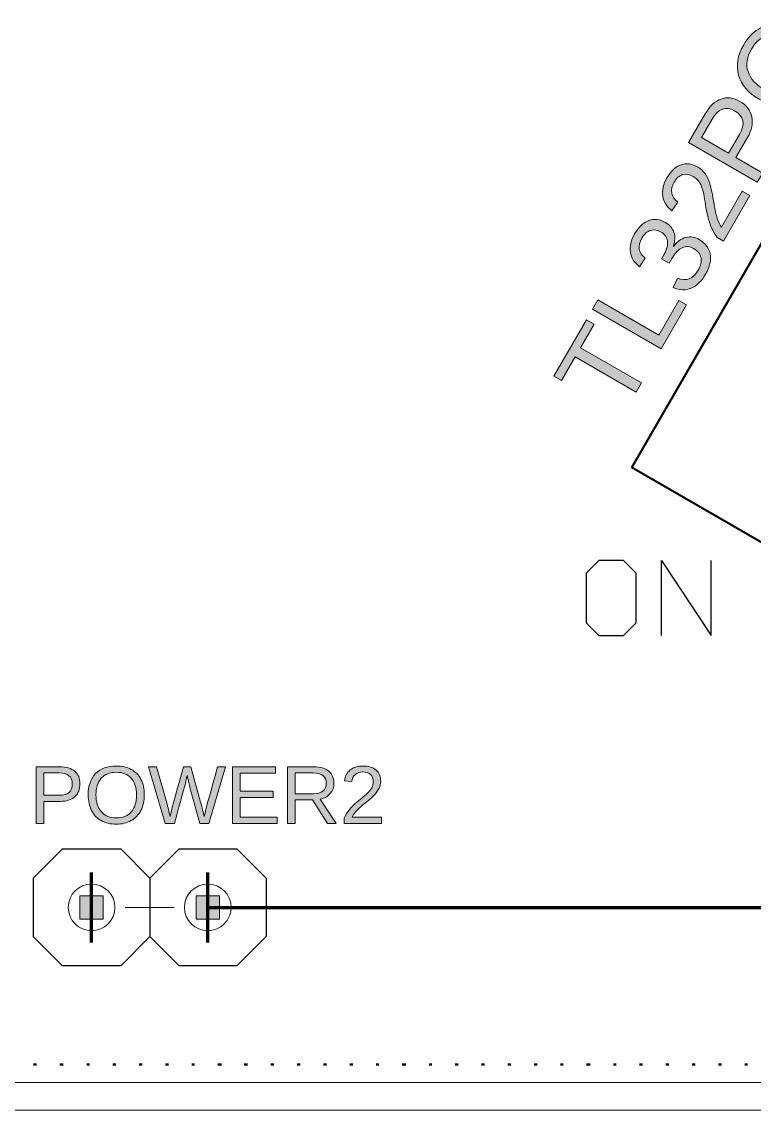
# Model space of a CAD drawing. Header units: millimetres. Extents: x 62.1 to 137.4, y 80.8 to 158.7.
# Drawn here: x 74.8 to 90.5, y 80.76 to 104.09 of the extents above; entities that cross this region are included whole.
import ezdxf

# ---------------------------------------------------------------- set-up
doc = ezdxf.new("R2010")
doc.units = ezdxf.units.MM
doc.header["$MEASUREMENT"] = 0
doc.layers.add('レイヤー 1', color=7, linetype='Continuous', lineweight=0)

# ---------------------------------------------------------------- blocks, each defined once
blk = doc.blocks.new('Block_81')
at = {"layer": 'レイヤー 1'}
h = blk.add_hatch(color=253, dxfattribs=at)
h.dxf.hatch_style = 2
edge = h.paths.add_edge_path()
edge.add_spline(control_points=[(75.885, 87.757), (75.885, 87.914), (75.791, 87.992), (75.603, 87.992), (75.603, 87.992), (75.277, 87.992), (75.277, 87.992), (75.277, 87.992), (75.277, 87.514), (75.277, 87.514), (75.277, 87.514), (75.61, 87.514), (75.61, 87.514), (75.793, 87.514), (75.885, 87.595), (75.885, 87.757)], knot_values=[0, 0, 0, 0, 1, 1, 1, 2, 2, 2, 3, 3, 3, 4, 4, 4, 5, 5, 5, 5], degree=3, periodic=0)
edge = h.paths.add_edge_path()
edge.add_spline(control_points=[(76.05, 87.759), (76.05, 87.644), (76.013, 87.553), (75.938, 87.485), (75.863, 87.418), (75.761, 87.384), (75.633, 87.384), (75.633, 87.384), (75.277, 87.384), (75.277, 87.384), (75.277, 87.384), (75.277, 86.911), (75.277, 86.911), (75.277, 86.911), (75.112, 86.911), (75.112, 86.911), (75.112, 86.911), (75.112, 88.123), (75.112, 88.123), (75.112, 88.123), (75.622, 88.123), (75.622, 88.123), (75.758, 88.123), (75.864, 88.092), (75.938, 88.028), (76.013, 87.964), (76.05, 87.875), (76.05, 87.759)], knot_values=[0, 0, 0, 0, 1, 1, 1, 2, 2, 2, 3, 3, 3, 4, 4, 4, 5, 5, 5, 6, 6, 6, 7, 7, 7, 8, 8, 8, 9, 9, 9, 9], degree=3, periodic=0)
for points, knots in [([(76.05, 87.759), (76.05, 87.644), (76.013, 87.553), (75.938, 87.485), (75.863, 87.418), (75.761, 87.384), (75.633, 87.384), (75.633, 87.384), (75.277, 87.384), (75.277, 87.384), (75.277, 87.384), (75.277, 86.911), (75.277, 86.911), (75.277, 86.911), (75.112, 86.911), (75.112, 86.911), (75.112, 86.911), (75.112, 88.123), (75.112, 88.123), (75.112, 88.123), (75.622, 88.123), (75.622, 88.123), (75.758, 88.123), (75.864, 88.092), (75.938, 88.028), (76.013, 87.964), (76.05, 87.875), (76.05, 87.759)], [0, 0, 0, 0, 1, 1, 1, 2, 2, 2, 3, 3, 3, 4, 4, 4, 5, 5, 5, 6, 6, 6, 7, 7, 7, 8, 8, 8, 9, 9, 9, 9]), ([(75.885, 87.757), (75.885, 87.914), (75.791, 87.992), (75.603, 87.992), (75.603, 87.992), (75.277, 87.992), (75.277, 87.992), (75.277, 87.992), (75.277, 87.514), (75.277, 87.514), (75.277, 87.514), (75.61, 87.514), (75.61, 87.514), (75.793, 87.514), (75.885, 87.595), (75.885, 87.757)], [0, 0, 0, 0, 1, 1, 1, 2, 2, 2, 3, 3, 3, 4, 4, 4, 5, 5, 5, 5])]:
    blk.add_open_spline(points, degree=3, knots=knots, dxfattribs=at)
blk = doc.blocks.new('Block_82')
at = {"layer": 'レイヤー 1'}
h = blk.add_hatch(color=253, dxfattribs=at)
h.dxf.hatch_style = 2
edge = h.paths.add_edge_path()
edge.add_spline(control_points=[(77.261, 87.523), (77.261, 87.674), (77.223, 87.792), (77.148, 87.878), (77.072, 87.964), (76.966, 88.007), (76.828, 88.007), (76.69, 88.007), (76.582, 87.965), (76.507, 87.88), (76.431, 87.795), (76.393, 87.676), (76.393, 87.523), (76.393, 87.371), (76.431, 87.25), (76.508, 87.161), (76.584, 87.072), (76.691, 87.028), (76.827, 87.028), (76.967, 87.028), (77.074, 87.071), (77.149, 87.157), (77.224, 87.243), (77.261, 87.365), (77.261, 87.523)], knot_values=[0, 0, 0, 0, 1, 1, 1, 2, 2, 2, 3, 3, 3, 4, 4, 4, 5, 5, 5, 6, 6, 6, 7, 7, 7, 8, 8, 8, 8], degree=3, periodic=0)
edge = h.paths.add_edge_path()
edge.add_spline(control_points=[(77.429, 87.523), (77.429, 87.396), (77.405, 87.285), (77.356, 87.19), (77.308, 87.095), (77.238, 87.022), (77.148, 86.971), (77.057, 86.92), (76.95, 86.894), (76.827, 86.894), (76.702, 86.894), (76.595, 86.919), (76.505, 86.97), (76.414, 87.02), (76.345, 87.093), (76.298, 87.189), (76.25, 87.284), (76.226, 87.396), (76.226, 87.523), (76.226, 87.717), (76.279, 87.869), (76.385, 87.978), (76.491, 88.087), (76.639, 88.141), (76.828, 88.141), (76.952, 88.141), (77.059, 88.117), (77.149, 88.068), (77.24, 88.019), (77.309, 87.948), (77.357, 87.854), (77.405, 87.761), (77.429, 87.65), (77.429, 87.523)], knot_values=[0, 0, 0, 0, 1, 1, 1, 2, 2, 2, 3, 3, 3, 4, 4, 4, 5, 5, 5, 6, 6, 6, 7, 7, 7, 8, 8, 8, 9, 9, 9, 10, 10, 10, 11, 11, 11, 11], degree=3, periodic=0)
for points, knots in [([(77.429, 87.523), (77.429, 87.396), (77.405, 87.285), (77.356, 87.19), (77.308, 87.095), (77.238, 87.022), (77.148, 86.971), (77.057, 86.92), (76.95, 86.894), (76.827, 86.894), (76.702, 86.894), (76.595, 86.919), (76.505, 86.97), (76.414, 87.02), (76.345, 87.093), (76.298, 87.189), (76.25, 87.284), (76.226, 87.396), (76.226, 87.523), (76.226, 87.717), (76.279, 87.869), (76.385, 87.978), (76.491, 88.087), (76.639, 88.141), (76.828, 88.141), (76.952, 88.141), (77.059, 88.117), (77.149, 88.068), (77.24, 88.019), (77.309, 87.948), (77.357, 87.854), (77.405, 87.761), (77.429, 87.65), (77.429, 87.523)], [0, 0, 0, 0, 1, 1, 1, 2, 2, 2, 3, 3, 3, 4, 4, 4, 5, 5, 5, 6, 6, 6, 7, 7, 7, 8, 8, 8, 9, 9, 9, 10, 10, 10, 11, 11, 11, 11]), ([(77.261, 87.523), (77.261, 87.674), (77.223, 87.792), (77.148, 87.878), (77.072, 87.964), (76.966, 88.007), (76.828, 88.007), (76.69, 88.007), (76.582, 87.965), (76.507, 87.88), (76.431, 87.795), (76.393, 87.676), (76.393, 87.523), (76.393, 87.371), (76.431, 87.25), (76.508, 87.161), (76.584, 87.072), (76.691, 87.028), (76.827, 87.028), (76.967, 87.028), (77.074, 87.071), (77.149, 87.157), (77.224, 87.243), (77.261, 87.365), (77.261, 87.523)], [0, 0, 0, 0, 1, 1, 1, 2, 2, 2, 3, 3, 3, 4, 4, 4, 5, 5, 5, 6, 6, 6, 7, 7, 7, 8, 8, 8, 8])]:
    blk.add_open_spline(points, degree=3, knots=knots, dxfattribs=at)
blk = doc.blocks.new('Block_83')
at = {"layer": 'レイヤー 1'}
h = blk.add_hatch(color=253, dxfattribs=at)
h.dxf.hatch_style = 2
edge = h.paths.add_edge_path()
edge.add_spline(control_points=[(78.813, 86.911), (78.813, 86.911), (78.617, 86.911), (78.617, 86.911), (78.617, 86.911), (78.407, 87.681), (78.407, 87.681), (78.393, 87.729), (78.373, 87.816), (78.347, 87.94), (78.332, 87.874), (78.319, 87.818), (78.309, 87.773), (78.298, 87.729), (78.22, 87.441), (78.074, 86.911), (78.074, 86.911), (77.878, 86.911), (77.878, 86.911), (77.878, 86.911), (77.521, 88.123), (77.521, 88.123), (77.521, 88.123), (77.692, 88.123), (77.692, 88.123), (77.692, 88.123), (77.91, 87.353), (77.91, 87.353), (77.935, 87.257), (77.959, 87.158), (77.981, 87.056), (77.995, 87.119), (78.011, 87.188), (78.029, 87.263), (78.047, 87.337), (78.126, 87.624), (78.267, 88.123), (78.267, 88.123), (78.425, 88.123), (78.425, 88.123), (78.425, 88.123), (78.636, 87.369), (78.636, 87.369), (78.668, 87.246), (78.693, 87.141), (78.711, 87.056), (78.711, 87.056), (78.719, 87.086), (78.719, 87.086), (78.735, 87.152), (78.747, 87.206), (78.757, 87.247), (78.767, 87.289), (78.847, 87.581), (78.999, 88.123), (78.999, 88.123), (79.17, 88.123), (79.17, 88.123), (79.17, 88.123), (78.813, 86.911), (78.813, 86.911)], knot_values=[0, 0, 0, 0, 1, 1, 1, 2, 2, 2, 3, 3, 3, 4, 4, 4, 5, 5, 5, 6, 6, 6, 7, 7, 7, 8, 8, 8, 9, 9, 9, 10, 10, 10, 11, 11, 11, 12, 12, 12, 13, 13, 13, 14, 14, 14, 15, 15, 15, 16, 16, 16, 17, 17, 17, 18, 18, 18, 19, 19, 19, 20, 20, 20, 20], degree=3, periodic=0)
blk.add_open_spline([(78.813, 86.911), (78.813, 86.911), (78.617, 86.911), (78.617, 86.911), (78.617, 86.911), (78.407, 87.681), (78.407, 87.681), (78.393, 87.729), (78.373, 87.816), (78.347, 87.94), (78.332, 87.874), (78.319, 87.818), (78.309, 87.773), (78.298, 87.729), (78.22, 87.441), (78.074, 86.911), (78.074, 86.911), (77.878, 86.911), (77.878, 86.911), (77.878, 86.911), (77.521, 88.123), (77.521, 88.123), (77.521, 88.123), (77.692, 88.123), (77.692, 88.123), (77.692, 88.123), (77.91, 87.353), (77.91, 87.353), (77.935, 87.257), (77.959, 87.158), (77.981, 87.056), (77.995, 87.119), (78.011, 87.188), (78.029, 87.263), (78.047, 87.337), (78.126, 87.624), (78.267, 88.123), (78.267, 88.123), (78.425, 88.123), (78.425, 88.123), (78.425, 88.123), (78.636, 87.369), (78.636, 87.369), (78.668, 87.246), (78.693, 87.141), (78.711, 87.056), (78.711, 87.056), (78.719, 87.086), (78.719, 87.086), (78.735, 87.152), (78.747, 87.206), (78.757, 87.247), (78.767, 87.289), (78.847, 87.581), (78.999, 88.123), (78.999, 88.123), (79.17, 88.123), (79.17, 88.123), (79.17, 88.123), (78.813, 86.911), (78.813, 86.911)], degree=3, knots=[0, 0, 0, 0, 1, 1, 1, 2, 2, 2, 3, 3, 3, 4, 4, 4, 5, 5, 5, 6, 6, 6, 7, 7, 7, 8, 8, 8, 9, 9, 9, 10, 10, 10, 11, 11, 11, 12, 12, 12, 13, 13, 13, 14, 14, 14, 15, 15, 15, 16, 16, 16, 17, 17, 17, 18, 18, 18, 19, 19, 19, 20, 20, 20, 20], dxfattribs=at)
blk = doc.blocks.new('Block_84')
at = {"layer": 'レイヤー 1'}
h = blk.add_hatch(color=253, dxfattribs=at)
h.dxf.hatch_style = 2
edge = h.paths.add_edge_path()
edge.add_spline(control_points=[(79.32, 86.911), (79.32, 86.911), (79.32, 88.123), (79.32, 88.123), (79.32, 88.123), (80.24, 88.123), (80.24, 88.123), (80.24, 88.123), (80.24, 87.989), (80.24, 87.989), (80.24, 87.989), (79.485, 87.989), (79.485, 87.989), (79.485, 87.989), (79.485, 87.601), (79.485, 87.601), (79.485, 87.601), (80.188, 87.601), (80.188, 87.601), (80.188, 87.601), (80.188, 87.468), (80.188, 87.468), (80.188, 87.468), (79.485, 87.468), (79.485, 87.468), (79.485, 87.468), (79.485, 87.046), (79.485, 87.046), (79.485, 87.046), (80.275, 87.046), (80.275, 87.046), (80.275, 87.046), (80.275, 86.911), (80.275, 86.911), (80.275, 86.911), (79.32, 86.911), (79.32, 86.911)], knot_values=[0, 0, 0, 0, 1, 1, 1, 2, 2, 2, 3, 3, 3, 4, 4, 4, 5, 5, 5, 6, 6, 6, 7, 7, 7, 8, 8, 8, 9, 9, 9, 10, 10, 10, 11, 11, 11, 12, 12, 12, 12], degree=3, periodic=0)
blk.add_open_spline([(79.32, 86.911), (79.32, 86.911), (79.32, 88.123), (79.32, 88.123), (79.32, 88.123), (80.24, 88.123), (80.24, 88.123), (80.24, 88.123), (80.24, 87.989), (80.24, 87.989), (80.24, 87.989), (79.485, 87.989), (79.485, 87.989), (79.485, 87.989), (79.485, 87.601), (79.485, 87.601), (79.485, 87.601), (80.188, 87.601), (80.188, 87.601), (80.188, 87.601), (80.188, 87.468), (80.188, 87.468), (80.188, 87.468), (79.485, 87.468), (79.485, 87.468), (79.485, 87.468), (79.485, 87.046), (79.485, 87.046), (79.485, 87.046), (80.275, 87.046), (80.275, 87.046), (80.275, 87.046), (80.275, 86.911), (80.275, 86.911), (80.275, 86.911), (79.32, 86.911), (79.32, 86.911)], degree=3, knots=[0, 0, 0, 0, 1, 1, 1, 2, 2, 2, 3, 3, 3, 4, 4, 4, 5, 5, 5, 6, 6, 6, 7, 7, 7, 8, 8, 8, 9, 9, 9, 10, 10, 10, 11, 11, 11, 12, 12, 12, 12], dxfattribs=at)
blk = doc.blocks.new('Block_85')
at = {"layer": 'レイヤー 1'}
h = blk.add_hatch(color=253, dxfattribs=at)
h.dxf.hatch_style = 2
edge = h.paths.add_edge_path()
edge.add_spline(control_points=[(81.328, 87.775), (81.328, 87.846), (81.304, 87.9), (81.256, 87.936), (81.208, 87.973), (81.139, 87.992), (81.049, 87.992), (81.049, 87.992), (80.66, 87.992), (80.66, 87.992), (80.66, 87.992), (80.66, 87.545), (80.66, 87.545), (80.66, 87.545), (81.056, 87.545), (81.056, 87.545), (81.143, 87.545), (81.21, 87.565), (81.257, 87.605), (81.304, 87.646), (81.328, 87.702), (81.328, 87.775)], knot_values=[0, 0, 0, 0, 1, 1, 1, 2, 2, 2, 3, 3, 3, 4, 4, 4, 5, 5, 5, 6, 6, 6, 7, 7, 7, 7], degree=3, periodic=0)
edge = h.paths.add_edge_path()
edge.add_spline(control_points=[(81.352, 86.911), (81.352, 86.911), (81.037, 87.415), (81.037, 87.415), (81.037, 87.415), (80.66, 87.415), (80.66, 87.415), (80.66, 87.415), (80.66, 86.911), (80.66, 86.911), (80.66, 86.911), (80.495, 86.911), (80.495, 86.911), (80.495, 86.911), (80.495, 88.123), (80.495, 88.123), (80.495, 88.123), (81.066, 88.123), (81.066, 88.123), (81.202, 88.123), (81.308, 88.093), (81.382, 88.032), (81.456, 87.971), (81.493, 87.886), (81.493, 87.777), (81.493, 87.687), (81.467, 87.611), (81.414, 87.55), (81.362, 87.489), (81.29, 87.45), (81.197, 87.434), (81.197, 87.434), (81.541, 86.911), (81.541, 86.911), (81.541, 86.911), (81.352, 86.911), (81.352, 86.911)], knot_values=[0, 0, 0, 0, 1, 1, 1, 2, 2, 2, 3, 3, 3, 4, 4, 4, 5, 5, 5, 6, 6, 6, 7, 7, 7, 8, 8, 8, 9, 9, 9, 10, 10, 10, 11, 11, 11, 12, 12, 12, 12], degree=3, periodic=0)
for points, knots in [([(81.352, 86.911), (81.352, 86.911), (81.037, 87.415), (81.037, 87.415), (81.037, 87.415), (80.66, 87.415), (80.66, 87.415), (80.66, 87.415), (80.66, 86.911), (80.66, 86.911), (80.66, 86.911), (80.495, 86.911), (80.495, 86.911), (80.495, 86.911), (80.495, 88.123), (80.495, 88.123), (80.495, 88.123), (81.066, 88.123), (81.066, 88.123), (81.202, 88.123), (81.308, 88.093), (81.382, 88.032), (81.456, 87.971), (81.493, 87.886), (81.493, 87.777), (81.493, 87.687), (81.467, 87.611), (81.414, 87.55), (81.362, 87.489), (81.29, 87.45), (81.197, 87.434), (81.197, 87.434), (81.541, 86.911), (81.541, 86.911), (81.541, 86.911), (81.352, 86.911), (81.352, 86.911)], [0, 0, 0, 0, 1, 1, 1, 2, 2, 2, 3, 3, 3, 4, 4, 4, 5, 5, 5, 6, 6, 6, 7, 7, 7, 8, 8, 8, 9, 9, 9, 10, 10, 10, 11, 11, 11, 12, 12, 12, 12]), ([(81.328, 87.775), (81.328, 87.846), (81.304, 87.9), (81.256, 87.936), (81.208, 87.973), (81.139, 87.992), (81.049, 87.992), (81.049, 87.992), (80.66, 87.992), (80.66, 87.992), (80.66, 87.992), (80.66, 87.545), (80.66, 87.545), (80.66, 87.545), (81.056, 87.545), (81.056, 87.545), (81.143, 87.545), (81.21, 87.565), (81.257, 87.605), (81.304, 87.646), (81.328, 87.702), (81.328, 87.775)], [0, 0, 0, 0, 1, 1, 1, 2, 2, 2, 3, 3, 3, 4, 4, 4, 5, 5, 5, 6, 6, 6, 7, 7, 7, 7])]:
    blk.add_open_spline(points, degree=3, knots=knots, dxfattribs=at)
blk = doc.blocks.new('Block_86')
at = {"layer": 'レイヤー 1'}
h = blk.add_hatch(color=253, dxfattribs=at)
h.dxf.hatch_style = 2
edge = h.paths.add_edge_path()
edge.add_spline(control_points=[(81.711, 86.911), (81.711, 86.911), (81.711, 87.021), (81.711, 87.021), (81.74, 87.088), (81.776, 87.147), (81.818, 87.198), (81.86, 87.25), (81.905, 87.296), (81.951, 87.338), (81.998, 87.379), (82.044, 87.418), (82.089, 87.453), (82.135, 87.489), (82.176, 87.524), (82.213, 87.56), (82.249, 87.596), (82.279, 87.633), (82.302, 87.672), (82.324, 87.711), (82.336, 87.755), (82.336, 87.804), (82.336, 87.871), (82.316, 87.923), (82.277, 87.959), (82.238, 87.996), (82.184, 88.014), (82.115, 88.014), (82.049, 88.014), (81.994, 87.996), (81.952, 87.961), (81.909, 87.925), (81.884, 87.874), (81.876, 87.81), (81.876, 87.81), (81.718, 87.824), (81.718, 87.824), (81.73, 87.921), (81.771, 87.998), (81.842, 88.056), (81.912, 88.113), (82.003, 88.141), (82.115, 88.141), (82.237, 88.141), (82.331, 88.113), (82.396, 88.055), (82.462, 87.997), (82.495, 87.916), (82.495, 87.81), (82.495, 87.762), (82.484, 87.716), (82.462, 87.669), (82.441, 87.623), (82.409, 87.576), (82.367, 87.53), (82.324, 87.483), (82.243, 87.411), (82.123, 87.314), (82.057, 87.26), (82.005, 87.212), (81.966, 87.168), (81.927, 87.125), (81.899, 87.083), (81.881, 87.043), (81.881, 87.043), (82.514, 87.043), (82.514, 87.043), (82.514, 87.043), (82.514, 86.911), (82.514, 86.911), (82.514, 86.911), (81.711, 86.911), (81.711, 86.911)], knot_values=[0, 0, 0, 0, 1, 1, 1, 2, 2, 2, 3, 3, 3, 4, 4, 4, 5, 5, 5, 6, 6, 6, 7, 7, 7, 8, 8, 8, 9, 9, 9, 10, 10, 10, 11, 11, 11, 12, 12, 12, 13, 13, 13, 14, 14, 14, 15, 15, 15, 16, 16, 16, 17, 17, 17, 18, 18, 18, 19, 19, 19, 20, 20, 20, 21, 21, 21, 22, 22, 22, 23, 23, 23, 24, 24, 24, 24], degree=3, periodic=0)
blk.add_open_spline([(81.711, 86.911), (81.711, 86.911), (81.711, 87.021), (81.711, 87.021), (81.74, 87.088), (81.776, 87.147), (81.818, 87.198), (81.86, 87.25), (81.905, 87.296), (81.951, 87.338), (81.998, 87.379), (82.044, 87.418), (82.089, 87.453), (82.135, 87.489), (82.176, 87.524), (82.213, 87.56), (82.249, 87.596), (82.279, 87.633), (82.302, 87.672), (82.324, 87.711), (82.336, 87.755), (82.336, 87.804), (82.336, 87.871), (82.316, 87.923), (82.277, 87.959), (82.238, 87.996), (82.184, 88.014), (82.115, 88.014), (82.049, 88.014), (81.994, 87.996), (81.952, 87.961), (81.909, 87.925), (81.884, 87.874), (81.876, 87.81), (81.876, 87.81), (81.718, 87.824), (81.718, 87.824), (81.73, 87.921), (81.771, 87.998), (81.842, 88.056), (81.912, 88.113), (82.003, 88.141), (82.115, 88.141), (82.237, 88.141), (82.331, 88.113), (82.396, 88.055), (82.462, 87.997), (82.495, 87.916), (82.495, 87.81), (82.495, 87.762), (82.484, 87.716), (82.462, 87.669), (82.441, 87.623), (82.409, 87.576), (82.367, 87.53), (82.324, 87.483), (82.243, 87.411), (82.123, 87.314), (82.057, 87.26), (82.005, 87.212), (81.966, 87.168), (81.927, 87.125), (81.899, 87.083), (81.881, 87.043), (81.881, 87.043), (82.514, 87.043), (82.514, 87.043), (82.514, 87.043), (82.514, 86.911), (82.514, 86.911), (82.514, 86.911), (81.711, 86.911), (81.711, 86.911)], degree=3, knots=[0, 0, 0, 0, 1, 1, 1, 2, 2, 2, 3, 3, 3, 4, 4, 4, 5, 5, 5, 6, 6, 6, 7, 7, 7, 8, 8, 8, 9, 9, 9, 10, 10, 10, 11, 11, 11, 12, 12, 12, 13, 13, 13, 14, 14, 14, 15, 15, 15, 16, 16, 16, 17, 17, 17, 18, 18, 18, 19, 19, 19, 20, 20, 20, 21, 21, 21, 22, 22, 22, 23, 23, 23, 24, 24, 24, 24], dxfattribs=at)
blk = doc.blocks.new('Block_115')
at = {"layer": 'レイヤー 1'}
h = blk.add_hatch(color=253, dxfattribs=at)
h.dxf.hatch_style = 2
edge = h.paths.add_edge_path()
edge.add_spline(control_points=[(86.776, 97.105), (86.776, 97.105), (88.085, 96.349), (88.085, 96.349), (88.085, 96.349), (87.971, 96.151), (87.971, 96.151), (87.971, 96.151), (86.662, 96.906), (86.662, 96.906), (86.662, 96.906), (86.37, 96.401), (86.37, 96.401), (86.37, 96.401), (86.207, 96.495), (86.207, 96.495), (86.207, 96.495), (86.905, 97.705), (86.905, 97.705), (86.905, 97.705), (87.068, 97.611), (87.068, 97.611), (87.068, 97.611), (86.776, 97.105), (86.776, 97.105)], knot_values=[0, 0, 0, 0, 1, 1, 1, 2, 2, 2, 3, 3, 3, 4, 4, 4, 5, 5, 5, 6, 6, 6, 7, 7, 7, 8, 8, 8, 8], degree=3, periodic=0)
blk.add_open_spline([(86.776, 97.105), (86.776, 97.105), (88.085, 96.349), (88.085, 96.349), (88.085, 96.349), (87.971, 96.151), (87.971, 96.151), (87.971, 96.151), (86.662, 96.906), (86.662, 96.906), (86.662, 96.906), (86.37, 96.401), (86.37, 96.401), (86.37, 96.401), (86.207, 96.495), (86.207, 96.495), (86.207, 96.495), (86.905, 97.705), (86.905, 97.705), (86.905, 97.705), (87.068, 97.611), (87.068, 97.611), (87.068, 97.611), (86.776, 97.105), (86.776, 97.105)], degree=3, knots=[0, 0, 0, 0, 1, 1, 1, 2, 2, 2, 3, 3, 3, 4, 4, 4, 5, 5, 5, 6, 6, 6, 7, 7, 7, 8, 8, 8, 8], dxfattribs=at)
blk = doc.blocks.new('Block_116')
at = {"layer": 'レイヤー 1'}
h = blk.add_hatch(color=253, dxfattribs=at)
h.dxf.hatch_style = 2
edge = h.paths.add_edge_path()
edge.add_spline(control_points=[(88.507, 97.079), (88.507, 97.079), (87.035, 97.93), (87.035, 97.93), (87.035, 97.93), (87.15, 98.129), (87.15, 98.129), (87.15, 98.129), (88.459, 97.373), (88.459, 97.373), (88.459, 97.373), (88.889, 98.117), (88.889, 98.117), (88.889, 98.117), (89.052, 98.023), (89.052, 98.023), (89.052, 98.023), (88.507, 97.079), (88.507, 97.079)], knot_values=[0, 0, 0, 0, 1, 1, 1, 2, 2, 2, 3, 3, 3, 4, 4, 4, 5, 5, 5, 6, 6, 6, 6], degree=3, periodic=0)
blk.add_open_spline([(88.507, 97.079), (88.507, 97.079), (87.035, 97.93), (87.035, 97.93), (87.035, 97.93), (87.15, 98.129), (87.15, 98.129), (87.15, 98.129), (88.459, 97.373), (88.459, 97.373), (88.459, 97.373), (88.889, 98.117), (88.889, 98.117), (88.889, 98.117), (89.052, 98.023), (89.052, 98.023), (89.052, 98.023), (88.507, 97.079), (88.507, 97.079)], degree=3, knots=[0, 0, 0, 0, 1, 1, 1, 2, 2, 2, 3, 3, 3, 4, 4, 4, 5, 5, 5, 6, 6, 6, 6], dxfattribs=at)
blk = doc.blocks.new('Block_117')
at = {"layer": 'レイヤー 1'}
h = blk.add_hatch(color=253, dxfattribs=at)
h.dxf.hatch_style = 2
edge = h.paths.add_edge_path()
edge.add_spline(control_points=[(89.319, 99.424), (89.455, 99.346), (89.535, 99.242), (89.559, 99.113), (89.584, 98.983), (89.55, 98.838), (89.458, 98.678), (89.372, 98.529), (89.269, 98.43), (89.151, 98.38), (89.032, 98.33), (88.903, 98.334), (88.761, 98.393), (88.761, 98.393), (88.856, 98.598), (88.856, 98.598), (89.045, 98.522), (89.193, 98.579), (89.302, 98.768), (89.357, 98.863), (89.376, 98.951), (89.361, 99.031), (89.345, 99.112), (89.292, 99.179), (89.2, 99.233), (89.12, 99.279), (89.039, 99.284), (88.959, 99.248), (88.878, 99.213), (88.805, 99.136), (88.738, 99.02), (88.738, 99.02), (88.676, 98.914), (88.676, 98.914), (88.676, 98.914), (88.513, 99.008), (88.513, 99.008), (88.513, 99.008), (88.572, 99.11), (88.572, 99.11), (88.631, 99.213), (88.655, 99.306), (88.643, 99.389), (88.631, 99.472), (88.585, 99.536), (88.506, 99.582), (88.427, 99.627), (88.351, 99.64), (88.279, 99.62), (88.207, 99.6), (88.144, 99.544), (88.092, 99.453), (88.044, 99.37), (88.026, 99.291), (88.039, 99.215), (88.052, 99.14), (88.095, 99.075), (88.167, 99.022), (88.167, 99.022), (88.044, 98.841), (88.044, 98.841), (87.931, 98.925), (87.866, 99.029), (87.848, 99.154), (87.83, 99.279), (87.86, 99.409), (87.938, 99.544), (88.023, 99.692), (88.124, 99.787), (88.24, 99.829), (88.356, 99.871), (88.475, 99.857), (88.598, 99.787), (88.692, 99.732), (88.752, 99.662), (88.781, 99.575), (88.81, 99.489), (88.805, 99.389), (88.768, 99.277), (88.768, 99.277), (88.772, 99.274), (88.772, 99.274), (88.848, 99.378), (88.934, 99.442), (89.032, 99.467), (89.129, 99.493), (89.225, 99.479), (89.319, 99.424)], knot_values=[0, 0, 0, 0, 1, 1, 1, 2, 2, 2, 3, 3, 3, 4, 4, 4, 5, 5, 5, 6, 6, 6, 7, 7, 7, 8, 8, 8, 9, 9, 9, 10, 10, 10, 11, 11, 11, 12, 12, 12, 13, 13, 13, 14, 14, 14, 15, 15, 15, 16, 16, 16, 17, 17, 17, 18, 18, 18, 19, 19, 19, 20, 20, 20, 21, 21, 21, 22, 22, 22, 23, 23, 23, 24, 24, 24, 25, 25, 25, 26, 26, 26, 27, 27, 27, 28, 28, 28, 29, 29, 29, 29], degree=3, periodic=0)
blk.add_open_spline([(89.319, 99.424), (89.455, 99.346), (89.535, 99.242), (89.559, 99.113), (89.584, 98.983), (89.55, 98.838), (89.458, 98.678), (89.372, 98.529), (89.269, 98.43), (89.151, 98.38), (89.032, 98.33), (88.903, 98.334), (88.761, 98.393), (88.761, 98.393), (88.856, 98.598), (88.856, 98.598), (89.045, 98.522), (89.193, 98.579), (89.302, 98.768), (89.357, 98.863), (89.376, 98.951), (89.361, 99.031), (89.345, 99.112), (89.292, 99.179), (89.2, 99.233), (89.12, 99.279), (89.039, 99.284), (88.959, 99.248), (88.878, 99.213), (88.805, 99.136), (88.738, 99.02), (88.738, 99.02), (88.676, 98.914), (88.676, 98.914), (88.676, 98.914), (88.513, 99.008), (88.513, 99.008), (88.513, 99.008), (88.572, 99.11), (88.572, 99.11), (88.631, 99.213), (88.655, 99.306), (88.643, 99.389), (88.631, 99.472), (88.585, 99.536), (88.506, 99.582), (88.427, 99.627), (88.351, 99.64), (88.279, 99.62), (88.207, 99.6), (88.144, 99.544), (88.092, 99.453), (88.044, 99.37), (88.026, 99.291), (88.039, 99.215), (88.052, 99.14), (88.095, 99.075), (88.167, 99.022), (88.167, 99.022), (88.044, 98.841), (88.044, 98.841), (87.931, 98.925), (87.866, 99.029), (87.848, 99.154), (87.83, 99.279), (87.86, 99.409), (87.938, 99.544), (88.023, 99.692), (88.124, 99.787), (88.24, 99.829), (88.356, 99.871), (88.475, 99.857), (88.598, 99.787), (88.692, 99.732), (88.752, 99.662), (88.781, 99.575), (88.81, 99.489), (88.805, 99.389), (88.768, 99.277), (88.768, 99.277), (88.772, 99.274), (88.772, 99.274), (88.848, 99.378), (88.934, 99.442), (89.032, 99.467), (89.129, 99.493), (89.225, 99.479), (89.319, 99.424)], degree=3, knots=[0, 0, 0, 0, 1, 1, 1, 2, 2, 2, 3, 3, 3, 4, 4, 4, 5, 5, 5, 6, 6, 6, 7, 7, 7, 8, 8, 8, 9, 9, 9, 10, 10, 10, 11, 11, 11, 12, 12, 12, 13, 13, 13, 14, 14, 14, 15, 15, 15, 16, 16, 16, 17, 17, 17, 18, 18, 18, 19, 19, 19, 20, 20, 20, 21, 21, 21, 22, 22, 22, 23, 23, 23, 24, 24, 24, 25, 25, 25, 26, 26, 26, 27, 27, 27, 28, 28, 28, 29, 29, 29, 29], dxfattribs=at)
blk = doc.blocks.new('Block_118')
at = {"layer": 'レイヤー 1'}
h = blk.add_hatch(color=253, dxfattribs=at)
h.dxf.hatch_style = 2
edge = h.paths.add_edge_path()
edge.add_spline(control_points=[(89.842, 99.391), (89.842, 99.391), (89.709, 99.468), (89.709, 99.468), (89.648, 99.55), (89.601, 99.635), (89.568, 99.722), (89.535, 99.81), (89.51, 99.896), (89.492, 99.981), (89.474, 100.067), (89.46, 100.15), (89.448, 100.23), (89.437, 100.311), (89.423, 100.385), (89.406, 100.455), (89.388, 100.524), (89.364, 100.587), (89.332, 100.642), (89.301, 100.696), (89.255, 100.741), (89.195, 100.776), (89.114, 100.822), (89.038, 100.834), (88.966, 100.813), (88.894, 100.791), (88.834, 100.739), (88.785, 100.654), (88.739, 100.574), (88.723, 100.496), (88.736, 100.419), (88.75, 100.342), (88.793, 100.276), (88.867, 100.221), (88.867, 100.221), (88.738, 100.039), (88.738, 100.039), (88.629, 100.121), (88.564, 100.225), (88.543, 100.351), (88.523, 100.478), (88.553, 100.609), (88.631, 100.744), (88.716, 100.892), (88.817, 100.986), (88.933, 101.025), (89.049, 101.065), (89.172, 101.047), (89.3, 100.973), (89.358, 100.94), (89.407, 100.894), (89.448, 100.835), (89.489, 100.776), (89.523, 100.705), (89.55, 100.621), (89.577, 100.536), (89.607, 100.388), (89.642, 100.174), (89.661, 100.056), (89.683, 99.958), (89.708, 99.88), (89.734, 99.803), (89.765, 99.739), (89.801, 99.69), (89.801, 99.69), (90.244, 100.458), (90.244, 100.458), (90.244, 100.458), (90.404, 100.366), (90.404, 100.366), (90.404, 100.366), (89.842, 99.391), (89.842, 99.391)], knot_values=[0, 0, 0, 0, 1, 1, 1, 2, 2, 2, 3, 3, 3, 4, 4, 4, 5, 5, 5, 6, 6, 6, 7, 7, 7, 8, 8, 8, 9, 9, 9, 10, 10, 10, 11, 11, 11, 12, 12, 12, 13, 13, 13, 14, 14, 14, 15, 15, 15, 16, 16, 16, 17, 17, 17, 18, 18, 18, 19, 19, 19, 20, 20, 20, 21, 21, 21, 22, 22, 22, 23, 23, 23, 24, 24, 24, 24], degree=3, periodic=0)
blk.add_open_spline([(89.842, 99.391), (89.842, 99.391), (89.709, 99.468), (89.709, 99.468), (89.648, 99.55), (89.601, 99.635), (89.568, 99.722), (89.535, 99.81), (89.51, 99.896), (89.492, 99.981), (89.474, 100.067), (89.46, 100.15), (89.448, 100.23), (89.437, 100.311), (89.423, 100.385), (89.406, 100.455), (89.388, 100.524), (89.364, 100.587), (89.332, 100.642), (89.301, 100.696), (89.255, 100.741), (89.195, 100.776), (89.114, 100.822), (89.038, 100.834), (88.966, 100.813), (88.894, 100.791), (88.834, 100.739), (88.785, 100.654), (88.739, 100.574), (88.723, 100.496), (88.736, 100.419), (88.75, 100.342), (88.793, 100.276), (88.867, 100.221), (88.867, 100.221), (88.738, 100.039), (88.738, 100.039), (88.629, 100.121), (88.564, 100.225), (88.543, 100.351), (88.523, 100.478), (88.553, 100.609), (88.631, 100.744), (88.716, 100.892), (88.817, 100.986), (88.933, 101.025), (89.049, 101.065), (89.172, 101.047), (89.3, 100.973), (89.358, 100.94), (89.407, 100.894), (89.448, 100.835), (89.489, 100.776), (89.523, 100.705), (89.55, 100.621), (89.577, 100.536), (89.607, 100.388), (89.642, 100.174), (89.661, 100.056), (89.683, 99.958), (89.708, 99.88), (89.734, 99.803), (89.765, 99.739), (89.801, 99.69), (89.801, 99.69), (90.244, 100.458), (90.244, 100.458), (90.244, 100.458), (90.404, 100.366), (90.404, 100.366), (90.404, 100.366), (89.842, 99.391), (89.842, 99.391)], degree=3, knots=[0, 0, 0, 0, 1, 1, 1, 2, 2, 2, 3, 3, 3, 4, 4, 4, 5, 5, 5, 6, 6, 6, 7, 7, 7, 8, 8, 8, 9, 9, 9, 10, 10, 10, 11, 11, 11, 12, 12, 12, 13, 13, 13, 14, 14, 14, 15, 15, 15, 16, 16, 16, 17, 17, 17, 18, 18, 18, 19, 19, 19, 20, 20, 20, 21, 21, 21, 22, 22, 22, 23, 23, 23, 24, 24, 24, 24], dxfattribs=at)
blk = doc.blocks.new('Block_119')
at = {"layer": 'レイヤー 1'}
h = blk.add_hatch(color=253, dxfattribs=at)
h.dxf.hatch_style = 2
edge = h.paths.add_edge_path()
edge.add_spline(control_points=[(90.082, 102.18), (89.892, 102.29), (89.731, 102.23), (89.599, 102.002), (89.599, 102.002), (89.371, 101.606), (89.371, 101.606), (89.371, 101.606), (89.952, 101.271), (89.952, 101.271), (89.952, 101.271), (90.185, 101.675), (90.185, 101.675), (90.314, 101.898), (90.28, 102.066), (90.082, 102.18)], knot_values=[0, 0, 0, 0, 1, 1, 1, 2, 2, 2, 3, 3, 3, 4, 4, 4, 5, 5, 5, 5], degree=3, periodic=0)
edge = h.paths.add_edge_path()
edge.add_spline(control_points=[(90.196, 102.381), (90.336, 102.301), (90.42, 102.192), (90.45, 102.053), (90.479, 101.915), (90.449, 101.768), (90.359, 101.612), (90.359, 101.612), (90.11, 101.179), (90.11, 101.179), (90.11, 101.179), (90.683, 100.848), (90.683, 100.848), (90.683, 100.848), (90.568, 100.649), (90.568, 100.649), (90.568, 100.649), (89.096, 101.499), (89.096, 101.499), (89.096, 101.499), (89.453, 102.118), (89.453, 102.118), (89.548, 102.283), (89.661, 102.389), (89.791, 102.434), (89.92, 102.481), (90.055, 102.463), (90.196, 102.381)], knot_values=[0, 0, 0, 0, 1, 1, 1, 2, 2, 2, 3, 3, 3, 4, 4, 4, 5, 5, 5, 6, 6, 6, 7, 7, 7, 8, 8, 8, 9, 9, 9, 9], degree=3, periodic=0)
for points, knots in [([(90.196, 102.381), (90.336, 102.301), (90.42, 102.192), (90.45, 102.053), (90.479, 101.915), (90.449, 101.768), (90.359, 101.612), (90.359, 101.612), (90.11, 101.179), (90.11, 101.179), (90.11, 101.179), (90.683, 100.848), (90.683, 100.848), (90.683, 100.848), (90.568, 100.649), (90.568, 100.649), (90.568, 100.649), (89.096, 101.499), (89.096, 101.499), (89.096, 101.499), (89.453, 102.118), (89.453, 102.118), (89.548, 102.283), (89.661, 102.389), (89.791, 102.434), (89.92, 102.481), (90.055, 102.463), (90.196, 102.381)], [0, 0, 0, 0, 1, 1, 1, 2, 2, 2, 3, 3, 3, 4, 4, 4, 5, 5, 5, 6, 6, 6, 7, 7, 7, 8, 8, 8, 9, 9, 9, 9]), ([(90.082, 102.18), (89.892, 102.29), (89.731, 102.23), (89.599, 102.002), (89.599, 102.002), (89.371, 101.606), (89.371, 101.606), (89.371, 101.606), (89.952, 101.271), (89.952, 101.271), (89.952, 101.271), (90.185, 101.675), (90.185, 101.675), (90.314, 101.898), (90.28, 102.066), (90.082, 102.18)], [0, 0, 0, 0, 1, 1, 1, 2, 2, 2, 3, 3, 3, 4, 4, 4, 5, 5, 5, 5])]:
    blk.add_open_spline(points, degree=3, knots=knots, dxfattribs=at)
blk = doc.blocks.new('Block_120')
at = {"layer": 'レイヤー 1'}
h = blk.add_hatch(color=253, dxfattribs=at)
h.dxf.hatch_style = 2
edge = h.paths.add_edge_path()
edge.add_spline(control_points=[(91.332, 103.687), (91.149, 103.793), (90.978, 103.83), (90.82, 103.799), (90.663, 103.768), (90.536, 103.668), (90.44, 103.501), (90.343, 103.333), (90.319, 103.173), (90.369, 103.021), (90.419, 102.87), (90.537, 102.74), (90.723, 102.633), (90.907, 102.527), (91.081, 102.488), (91.243, 102.519), (91.405, 102.549), (91.533, 102.647), (91.629, 102.812), (91.727, 102.982), (91.75, 103.143), (91.697, 103.294), (91.645, 103.446), (91.523, 103.577), (91.332, 103.687)], knot_values=[0, 0, 0, 0, 1, 1, 1, 2, 2, 2, 3, 3, 3, 4, 4, 4, 5, 5, 5, 6, 6, 6, 7, 7, 7, 8, 8, 8, 8], degree=3, periodic=0)
edge = h.paths.add_edge_path()
edge.add_spline(control_points=[(91.449, 103.891), (91.603, 103.802), (91.721, 103.695), (91.802, 103.569), (91.884, 103.443), (91.924, 103.308), (91.923, 103.162), (91.921, 103.016), (91.877, 102.868), (91.791, 102.719), (91.703, 102.567), (91.598, 102.455), (91.473, 102.381), (91.348, 102.306), (91.211, 102.274), (91.062, 102.283), (90.913, 102.292), (90.761, 102.341), (90.606, 102.431), (90.37, 102.566), (90.224, 102.737), (90.166, 102.943), (90.107, 103.148), (90.144, 103.365), (90.277, 103.595), (90.363, 103.745), (90.468, 103.858), (90.591, 103.933), (90.714, 104.009), (90.849, 104.043), (90.996, 104.036), (91.144, 104.028), (91.294, 103.98), (91.449, 103.891)], knot_values=[0, 0, 0, 0, 1, 1, 1, 2, 2, 2, 3, 3, 3, 4, 4, 4, 5, 5, 5, 6, 6, 6, 7, 7, 7, 8, 8, 8, 9, 9, 9, 10, 10, 10, 11, 11, 11, 11], degree=3, periodic=0)
for points, knots in [([(91.449, 103.891), (91.603, 103.802), (91.721, 103.695), (91.802, 103.569), (91.884, 103.443), (91.924, 103.308), (91.923, 103.162), (91.921, 103.016), (91.877, 102.868), (91.791, 102.719), (91.703, 102.567), (91.598, 102.455), (91.473, 102.381), (91.348, 102.306), (91.211, 102.274), (91.062, 102.283), (90.913, 102.292), (90.761, 102.341), (90.606, 102.431), (90.37, 102.566), (90.224, 102.737), (90.166, 102.943), (90.107, 103.148), (90.144, 103.365), (90.277, 103.595), (90.363, 103.745), (90.468, 103.858), (90.591, 103.933), (90.714, 104.009), (90.849, 104.043), (90.996, 104.036), (91.144, 104.028), (91.294, 103.98), (91.449, 103.891)], [0, 0, 0, 0, 1, 1, 1, 2, 2, 2, 3, 3, 3, 4, 4, 4, 5, 5, 5, 6, 6, 6, 7, 7, 7, 8, 8, 8, 9, 9, 9, 10, 10, 10, 11, 11, 11, 11]), ([(91.332, 103.687), (91.149, 103.793), (90.978, 103.83), (90.82, 103.799), (90.663, 103.768), (90.536, 103.668), (90.44, 103.501), (90.343, 103.333), (90.319, 103.173), (90.369, 103.021), (90.419, 102.87), (90.537, 102.74), (90.723, 102.633), (90.907, 102.527), (91.081, 102.488), (91.243, 102.519), (91.405, 102.549), (91.533, 102.647), (91.629, 102.812), (91.727, 102.982), (91.75, 103.143), (91.697, 103.294), (91.645, 103.446), (91.523, 103.577), (91.332, 103.687)], [0, 0, 0, 0, 1, 1, 1, 2, 2, 2, 3, 3, 3, 4, 4, 4, 5, 5, 5, 6, 6, 6, 7, 7, 7, 8, 8, 8, 8])]:
    blk.add_open_spline(points, degree=3, knots=knots, dxfattribs=at)

msp = doc.modelspace()

# ---------------------------------------------------------------- hatches: boundary and pattern name
at = {"layer": 'レイヤー 1'}
h = msp.add_hatch(color=253, dxfattribs=at)
h.dxf.hatch_style = 2
h.paths.add_polyline_path([(76.048, 85.362), (76.548, 85.362), (76.548, 84.862), (76.048, 84.862)])
h = msp.add_hatch(color=253, dxfattribs=at)
h.dxf.hatch_style = 2
h.paths.add_polyline_path([(78.539, 85.362), (79.039, 85.362), (79.039, 84.862), (78.539, 84.862)])

# ---------------------------------------------------------------- linework, layer by layer
at = {"layer": 'レイヤー 1', "color": 253, "lineweight": 40}
for p, q in [((87.879, 94.535), (92.882, 103.197)), ((92.215, 92.033), (87.879, 94.535))]:
    msp.add_line(p, q, dxfattribs=at)
at = {"layer": 'レイヤー 1', "color": 253, "lineweight": 30}
for p, q in [((87.17, 92.544), (86.899, 92.273)), ((87.702, 92.544), (87.17, 92.544)), ((87.973, 92.273), (87.702, 92.544)), ((88.515, 90.939), (88.515, 92.544)), ((88.515, 92.544), (89.578, 90.939)), ((89.578, 90.939), (89.578, 92.544)), ((86.899, 92.273), (86.899, 91.21)), ((87.973, 91.21), (87.973, 92.273)), ((86.899, 91.21), (87.17, 90.939)), ((87.702, 90.939), (87.973, 91.21)), ((87.17, 90.939), (87.702, 90.939)), ((75.672, 86.363), (75.047, 85.737)), ((75.672, 86.363), (76.923, 86.363)), ((76.923, 86.363), (77.549, 85.737)), ((77.549, 85.737), (78.174, 86.363)), ((78.174, 86.363), (79.415, 86.363)), ((79.415, 86.363), (80.04, 85.737)), ((75.047, 85.737), (75.047, 84.486)), ((77.549, 85.737), (77.549, 84.486)), ((80.04, 85.737), (80.04, 84.486)), ((75.047, 84.486), (75.672, 83.861)), ((77.549, 84.486), (76.923, 83.861)), ((78.174, 83.861), (77.549, 84.486)), ((80.04, 84.486), (79.415, 83.861)), ((76.923, 83.861), (75.672, 83.861)), ((79.415, 83.861), (78.174, 83.861))]:
    msp.add_line(p, q, dxfattribs=at)
at = {"layer": 'レイヤー 1', "color": 122, "lineweight": 211}
for p, q in [((76.298, 84.361), (76.298, 85.862)), ((76.298, 84.361), (76.298, 85.862)), ((78.789, 84.361), (78.789, 85.862)), ((78.789, 84.361), (78.789, 85.862))]:
    msp.add_line(p, q, dxfattribs=at)
at = {"layer": 'レイヤー 1', "color": 62, "lineweight": 0}
for p, q in [((77.549, 84.58), (77.549, 85.643)), ((77.017, 85.112), (78.07, 85.112))]:
    msp.add_line(p, q, dxfattribs=at)
at = {"layer": 'レイヤー 1', "color": 140, "lineweight": 211}
msp.add_line((78.789, 85.112), (95.051, 85.112), dxfattribs=at)
at = {"layer": 'レイヤー 1', "color": 140, "lineweight": 50}
for p, q in [((75.12, 81.745), (75.057, 81.745)), ((75.693, 81.745), (75.62, 81.745)), ((76.256, 81.745), (76.194, 81.745)), ((76.819, 81.745), (76.757, 81.745)), ((77.382, 81.745), (77.319, 81.745)), ((77.945, 81.745), (77.882, 81.745)), ((78.508, 81.745), (78.445, 81.745)), ((79.081, 81.745), (79.008, 81.745)), ((79.644, 81.745), (79.571, 81.745)), ((80.207, 81.745), (80.144, 81.745)), ((80.77, 81.745), (80.707, 81.745)), ((81.333, 81.745), (81.27, 81.745)), ((81.896, 81.745), (81.833, 81.745)), ((82.458, 81.745), (82.396, 81.745)), ((83.032, 81.745), (82.959, 81.745)), ((83.595, 81.745), (83.532, 81.745)), ((84.158, 81.745), (84.095, 81.745)), ((84.72, 81.745), (84.658, 81.745)), ((85.283, 81.745), (85.221, 81.745)), ((85.846, 81.745), (85.784, 81.745)), ((86.409, 81.745), (86.347, 81.745)), ((86.982, 81.745), (86.909, 81.745)), ((87.545, 81.745), (87.483, 81.745)), ((88.108, 81.745), (88.046, 81.745)), ((88.671, 81.745), (88.609, 81.745)), ((89.234, 81.745), (89.171, 81.745)), ((89.797, 81.745), (89.734, 81.745)), ((90.36, 81.745), (90.297, 81.745))]:
    msp.add_line(p, q, dxfattribs=at)
at = {"layer": 'レイヤー 1', "color": 7, "lineweight": 9}
msp.add_line((115.054, 81.359), (62.789, 81.359), dxfattribs=at)
at = {"layer": 'レイヤー 1'}
for points in [[(62.424, 158.663), (137.424, 158.663), (137.424, 80.765), (62.424, 80.765)], [(76.048, 85.362), (76.548, 85.362), (76.548, 84.862), (76.048, 84.862)], [(78.539, 85.362), (79.039, 85.362), (79.039, 84.862), (78.539, 84.862)]]:
    msp.add_lwpolyline(points, close=True, dxfattribs=at)
at = {"layer": 'レイヤー 1', "color": 253, "lineweight": 0}
for points in [[(76.048, 85.362), (76.548, 85.362), (76.548, 84.862), (76.048, 84.862)], [(78.539, 85.362), (79.039, 85.362), (79.039, 84.862), (78.539, 84.862)]]:
    msp.add_lwpolyline(points, close=True, dxfattribs=at)
at = {"layer": 'レイヤー 1'}
for points in [[(76.798, 85.112), (76.798, 84.835), (76.574, 84.611), (76.298, 84.611), (76.022, 84.611), (75.798, 84.835), (75.798, 85.112), (75.798, 85.388), (76.022, 85.612), (76.298, 85.612), (76.574, 85.612), (76.798, 85.388), (76.798, 85.112)], [(76.798, 85.112), (76.798, 84.835), (76.574, 84.611), (76.298, 84.611), (76.022, 84.611), (75.798, 84.835), (75.798, 85.112), (75.798, 85.388), (76.022, 85.612), (76.298, 85.612), (76.574, 85.612), (76.798, 85.388), (76.798, 85.112)], [(79.29, 85.112), (79.29, 84.835), (79.066, 84.611), (78.789, 84.611), (78.513, 84.611), (78.289, 84.835), (78.289, 85.112), (78.289, 85.388), (78.513, 85.612), (78.789, 85.612), (79.066, 85.612), (79.29, 85.388), (79.29, 85.112)], [(79.29, 85.112), (79.29, 84.835), (79.066, 84.611), (78.789, 84.611), (78.513, 84.611), (78.289, 84.835), (78.289, 85.112), (78.289, 85.388), (78.513, 85.612), (78.789, 85.612), (79.066, 85.612), (79.29, 85.388), (79.29, 85.112)]]:
    msp.add_open_spline(points, degree=3, knots=[0, 0, 0, 0, 1, 1, 1, 2, 2, 2, 3, 3, 3, 4, 4, 4, 4], dxfattribs=at)
at = {"layer": 'レイヤー 1', "color": 7, "lineweight": 0}
for points in [[(76.798, 85.112), (76.798, 84.835), (76.574, 84.611), (76.298, 84.611), (76.022, 84.611), (75.798, 84.835), (75.798, 85.112), (75.798, 85.388), (76.022, 85.612), (76.298, 85.612), (76.574, 85.612), (76.798, 85.388), (76.798, 85.112)], [(76.798, 85.112), (76.798, 84.835), (76.574, 84.611), (76.298, 84.611), (76.022, 84.611), (75.798, 84.835), (75.798, 85.112), (75.798, 85.388), (76.022, 85.612), (76.298, 85.612), (76.574, 85.612), (76.798, 85.388), (76.798, 85.112)], [(79.29, 85.112), (79.29, 84.835), (79.066, 84.611), (78.789, 84.611), (78.513, 84.611), (78.289, 84.835), (78.289, 85.112), (78.289, 85.388), (78.513, 85.612), (78.789, 85.612), (79.066, 85.612), (79.29, 85.388), (79.29, 85.112)], [(79.29, 85.112), (79.29, 84.835), (79.066, 84.611), (78.789, 84.611), (78.513, 84.611), (78.289, 84.835), (78.289, 85.112), (78.289, 85.388), (78.513, 85.612), (78.789, 85.612), (79.066, 85.612), (79.29, 85.388), (79.29, 85.112)]]:
    msp.add_open_spline(points, degree=3, knots=[0, 0, 0, 0, 1, 1, 1, 2, 2, 2, 3, 3, 3, 4, 4, 4, 4], dxfattribs=at)

# ---------------------------------------------------------------- block references
at = {"layer": 'レイヤー 1'}
for name in ['Block_120', 'Block_119', 'Block_118', 'Block_117', 'Block_116', 'Block_115', 'Block_81', 'Block_82', 'Block_83', 'Block_84', 'Block_85', 'Block_86']:
    msp.add_blockref(name, (0, 0), dxfattribs=at)

doc.saveas('drawing.dxf')
